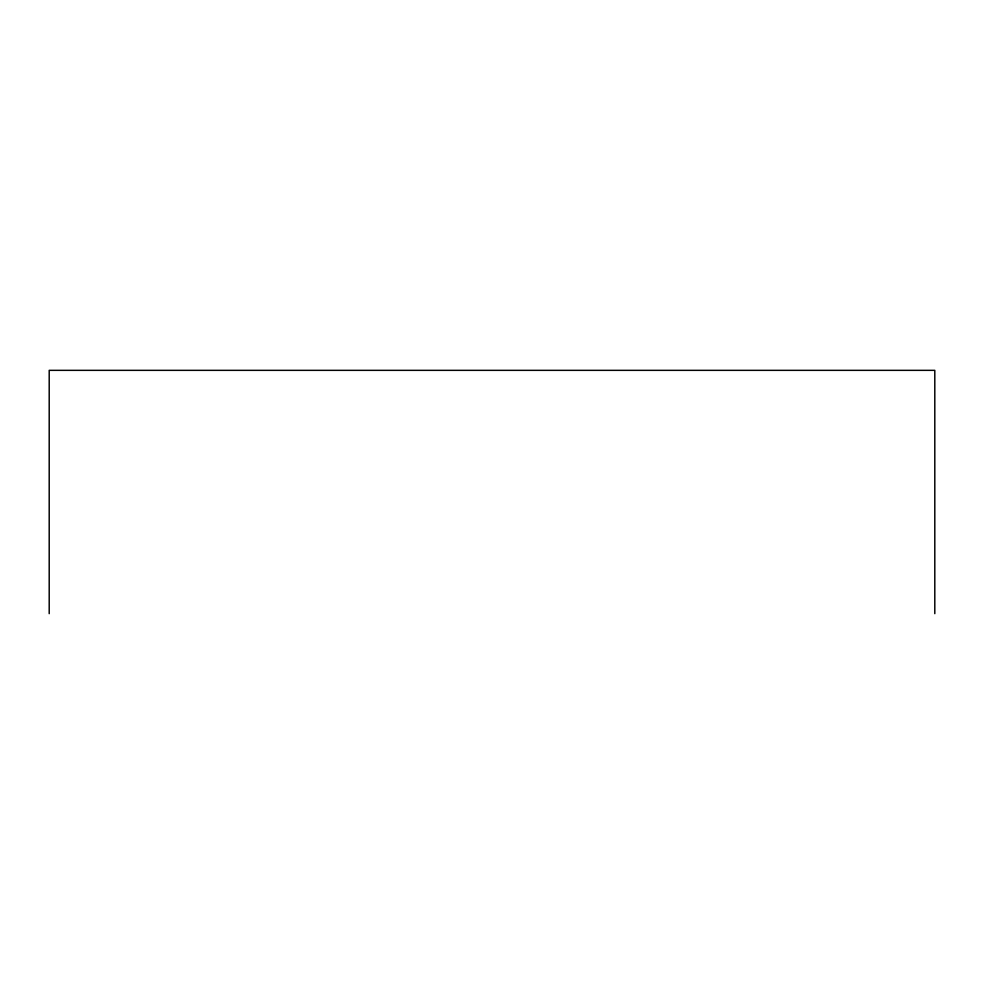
<?xml version="1.0" encoding="UTF-8"?>
<svg xmlns="http://www.w3.org/2000/svg" width="984" height="984" viewBox="0 0 984 984"><rect width="100%" height="100%" fill="white"/><g stroke="black" fill="none" stroke-linecap="round" stroke-linejoin="round"><path stroke-width="1.48" d="M934.8 613.659L934.8 370.341L49.2 370.341L49.2 613.659"/></g></svg>
